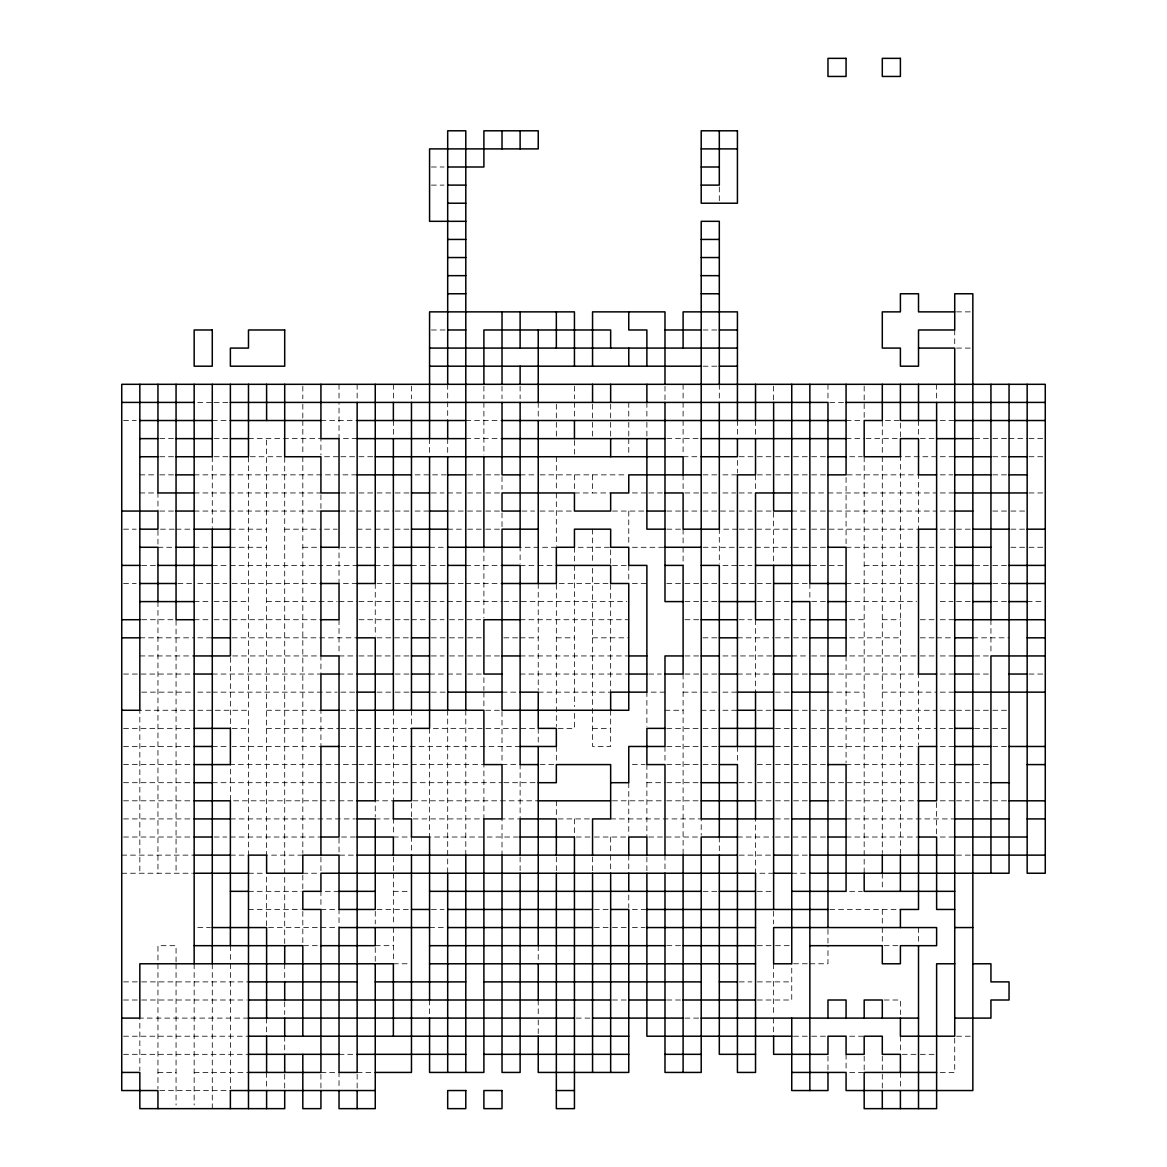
<?xml version="1.0" encoding="UTF-8"?>
<svg xmlns="http://www.w3.org/2000/svg" width="1167" height="1167" viewBox="0 0 1167 1167"><rect width="100%" height="100%" fill="white"/><g stroke="black" fill="none" stroke-linecap="round" stroke-linejoin="round"><path stroke-width="0.75" stroke-dasharray="5 3.75" d="M431.382 166.998L444.058 166.998M431.382 185.115L444.058 185.115M956.532 311.866L972.84 311.866M431.382 329.984L447.69 329.984M703.015 329.984L719.31 329.984M956.532 348.087L972.84 348.087M703.015 366.19L717.501 366.19M197.792 402.411L212.277 402.411M214.086 402.411L230.38 402.411M829.781 402.411L846.075 402.411M123.542 420.528L136.218 420.528M212.277 420.528L230.38 420.528M320.925 420.528L357.146 420.528M465.793 420.528L502.014 420.528M846.075 420.528L862.369 420.528M940.237 420.528L954.723 420.528M159.762 438.632L176.057 438.632M214.086 438.632L230.38 438.632M248.483 438.632L320.925 438.632L320.925 454.926M357.146 438.632L339.028 438.632L339.028 402.411M465.793 438.632L502.014 438.632M666.795 438.632L701.207 438.632M846.075 438.632L864.178 438.632M866.002 438.632L900.399 438.632M920.325 438.632L936.62 438.632M974.649 438.632L990.943 438.632M992.752 438.632L1007.238 438.632M1009.047 438.632L1027.164 438.632M1028.973 438.632L1045.267 438.632M159.762 456.735L176.057 456.735M214.086 456.735L230.38 456.735M250.307 456.735L284.704 456.735L284.704 943.855M324.543 456.735L339.028 456.735M340.852 456.735L357.146 456.735M358.955 456.735L373.44 456.735M683.103 456.735L701.207 456.735M739.236 456.735L755.53 456.735M757.339 456.735L773.633 456.735M775.457 456.735L791.751 456.735M793.56 456.735L808.045 456.735M811.663 456.735L827.972 456.735M849.693 456.735L862.369 456.735M936.62 456.735L900.399 456.735L900.399 853.325M940.237 456.735L954.723 456.735M992.752 456.735L1009.047 456.735M1028.973 456.735L1043.458 456.735M139.836 474.852L156.13 474.852M159.762 474.852L176.057 474.852M194.16 474.852L357.146 474.852M415.087 474.852L447.69 474.852M467.602 474.852L482.088 474.852M485.72 474.852L500.205 474.852M520.117 474.852L534.603 474.852M540.044 474.852L626.956 474.852M703.015 474.852L719.31 474.852M722.942 474.852L737.427 474.852M757.339 474.852L773.633 474.852M775.457 474.852L791.751 474.852M793.56 474.852L808.045 474.852M811.663 474.852L827.972 474.852M940.237 474.852L952.914 474.852M992.752 474.852L1007.238 474.852M139.836 492.955L157.953 492.955L157.953 511.058M194.16 492.955L320.925 492.955M340.852 492.955L355.337 492.955M358.955 492.955L373.44 492.955M377.058 492.955L391.543 492.955M395.175 492.955L411.47 492.955M431.382 492.955L444.058 492.955M447.69 492.955L465.793 492.955M467.602 492.955L482.088 492.955M485.72 492.955L502.014 492.955M574.441 492.955L610.662 492.955M632.397 492.955L646.883 492.955M648.692 492.955L664.986 492.955M684.912 492.955L701.207 492.955M703.015 492.955L719.31 492.955M722.942 492.955L735.618 492.955M739.236 492.955L751.913 492.955M793.56 492.955L808.045 492.955M809.854 492.955L826.148 492.955M827.972 492.955L936.62 492.955M940.237 492.955L954.723 492.955M1028.973 492.955L1043.458 492.955M159.762 511.058L176.057 511.058M194.16 511.058L320.925 511.058M340.852 511.058L355.337 511.058M357.146 511.058L373.44 511.058M375.249 511.058L393.367 511.058M395.175 511.058L409.661 511.058M415.087 511.058L429.573 511.058M449.499 511.058L463.985 511.058M467.602 511.058L483.897 511.058M485.72 511.058L500.205 511.058M521.926 511.058L534.603 511.058M540.044 511.058L574.441 511.058M612.471 511.058L646.883 511.058M666.795 511.058L681.28 511.058M683.103 511.058L701.207 511.058M703.015 511.058L735.618 511.058M739.236 511.058L751.913 511.058M757.339 511.058L773.633 511.058L773.633 565.397M791.751 511.058L808.045 511.058M811.663 511.058L826.148 511.058M827.972 511.058L936.62 511.058M940.237 511.058L954.723 511.058M992.752 511.058L1007.238 511.058M1010.87 511.058L1027.164 511.058M123.542 529.176L136.218 529.176M174.248 529.176L157.953 529.176L157.953 545.47M176.057 529.176L192.351 529.176M230.38 529.176L266.601 529.176M284.704 529.176L320.925 529.176M324.543 529.176L337.219 529.176M357.146 529.176L373.44 529.176M375.249 529.176L391.543 529.176M395.175 529.176L411.47 529.176M447.69 529.176L465.793 529.176M467.602 529.176L482.088 529.176M485.72 529.176L502.014 529.176M666.795 529.176L681.28 529.176M737.427 529.176L719.31 529.176L719.31 563.573M739.236 529.176L808.045 529.176M811.663 529.176L918.517 529.176L918.517 474.852L846.075 474.852L846.075 545.47M940.237 529.176L954.723 529.176M956.532 529.176L972.84 529.176M1010.87 529.176L1027.164 529.176M157.953 547.279L176.057 547.279M194.16 547.279L210.468 547.279M230.38 547.279L266.601 547.279M302.822 547.279L320.925 547.279M340.852 547.279L355.337 547.279M357.146 547.279L391.543 547.279M429.573 547.279L447.69 547.279M556.338 547.279L520.117 547.279L520.117 563.573M632.397 547.279L664.986 547.279M703.015 547.279L737.427 547.279M739.236 547.279L751.913 547.279M755.53 547.279L791.751 547.279M793.56 547.279L809.854 547.279M811.663 547.279L827.972 547.279M846.075 547.279L918.517 547.279M920.325 547.279L936.62 547.279M940.237 547.279L952.914 547.279M1010.87 547.279L1025.355 547.279M1028.973 547.279L1043.458 547.279M141.645 565.397L157.953 565.397M212.277 565.397L226.763 565.397M230.38 565.397L357.146 565.397M375.249 565.397L391.543 565.397M411.47 565.397L427.764 565.397M431.382 565.397L447.69 565.397M465.793 565.397L502.014 565.397M520.117 565.397L534.603 565.397M538.235 565.397L554.529 565.397M612.471 565.397L626.956 565.397M722.942 565.397L737.427 565.397M739.236 565.397L751.913 565.397M811.663 565.397L844.266 565.397M864.178 565.397L918.517 565.397M920.325 565.397L936.62 565.397M940.237 565.397L952.914 565.397M974.649 565.397L990.943 565.397M992.752 565.397L1009.047 565.397M123.542 583.5L136.218 583.5M177.865 583.5L192.351 583.5M197.792 583.5L210.468 583.5M214.086 583.5L226.763 583.5M232.189 583.5L320.925 583.5M357.146 583.5L339.028 583.5L339.028 547.279M377.058 583.5L391.543 583.5M395.175 583.5L409.661 583.5M449.499 583.5L463.985 583.5M465.793 583.5L502.014 583.5M632.397 583.5L646.883 583.5M666.795 583.5L681.28 583.5M684.912 583.5L701.207 583.5M703.015 583.5L717.501 583.5M722.942 583.5L755.53 583.5M757.339 583.5L771.825 583.5M793.56 583.5L808.045 583.5M846.075 583.5L918.517 583.5M920.325 583.5L934.811 583.5M940.237 583.5L954.723 583.5M992.752 583.5L1007.238 583.5M194.16 601.603L210.468 601.603M214.086 601.603L230.38 601.603M232.189 601.603L248.483 601.603M266.601 601.603L337.219 601.603M339.028 601.603L357.146 601.603M358.955 601.603L393.367 601.603M395.175 601.603L411.47 601.603M415.087 601.603L427.764 601.603M431.382 601.603L444.058 601.603M447.69 601.603L463.985 601.603M465.793 601.603L502.014 601.603M503.823 601.603L626.956 601.603M684.912 601.603L699.398 601.603M703.015 601.603L717.501 601.603M757.339 601.603L771.825 601.603M775.457 601.603L789.942 601.603M811.663 601.603L827.972 601.603M846.075 601.603L916.693 601.603M940.237 601.603L952.914 601.603M956.532 601.603L972.84 601.603M992.752 601.603L1007.238 601.603M1027.164 601.603L1043.458 601.603M141.645 619.721L176.057 619.721L176.057 873.237M194.16 619.721L210.468 619.721M214.086 619.721L230.38 619.721M232.189 619.721L320.925 619.721M358.955 619.721L393.367 619.721M395.175 619.721L409.661 619.721M411.47 619.721L427.764 619.721M431.382 619.721L444.058 619.721M449.499 619.721L482.088 619.721M520.117 619.721L628.765 619.721M684.912 619.721L701.207 619.721M739.236 619.721L751.913 619.721M775.457 619.721L789.942 619.721M791.751 619.721L808.045 619.721M849.693 619.721L864.178 619.721M882.296 619.721L900.399 619.721M920.325 619.721L934.811 619.721M940.237 619.721L954.723 619.721M139.836 637.824L194.16 637.824M197.792 637.824L212.277 637.824M232.189 637.824L357.146 637.824M377.058 637.824L409.661 637.824M431.382 637.824L447.69 637.824M449.499 637.824L465.793 637.824M467.602 637.824L483.897 637.824M503.823 637.824L518.308 637.824M520.117 637.824L538.235 637.824M556.338 637.824L574.441 637.824M592.559 637.824L628.765 637.824M703.015 637.824L717.501 637.824M737.427 637.824L773.633 637.824M775.457 637.824L791.751 637.824M793.56 637.824L808.045 637.824M849.693 637.824L900.399 637.824M920.325 637.824L934.811 637.824M936.62 637.824L952.914 637.824M972.84 637.824L1009.047 637.824M139.836 655.942L194.16 655.942M339.028 655.942L357.146 655.942M358.955 655.942L393.367 655.942M395.175 655.942L411.47 655.942M431.382 655.942L444.058 655.942M449.499 655.942L463.985 655.942M467.602 655.942L482.088 655.942M485.72 655.942L502.014 655.942M520.117 655.942L628.765 655.942M684.912 655.942L699.398 655.942M722.942 655.942L773.633 655.942M791.751 655.942L808.045 655.942M811.663 655.942L826.148 655.942M849.693 655.942L918.517 655.942M920.325 655.942L934.811 655.942M940.237 655.942L954.723 655.942M974.649 655.942L989.135 655.942M123.542 674.045L194.16 674.045M212.277 674.045L320.925 674.045L320.925 655.942L230.38 655.942L230.38 728.368M339.028 674.045L357.146 674.045M395.175 674.045L409.661 674.045M429.573 674.045L444.058 674.045M447.69 674.045L463.985 674.045M467.602 674.045L483.897 674.045M520.117 674.045L628.765 674.045M648.692 674.045L661.368 674.045M684.912 674.045L699.398 674.045M703.015 674.045L717.501 674.045M737.427 674.045L773.633 674.045M793.56 674.045L809.854 674.045M829.781 674.045L918.517 674.045L918.517 744.663M940.237 674.045L954.723 674.045M974.649 674.045L990.943 674.045M1028.973 674.045L1043.458 674.045M141.645 692.148L194.16 692.148M197.792 692.148L210.468 692.148M212.277 692.148L337.219 692.148M340.852 692.148L355.337 692.148M377.058 692.148L391.543 692.148M395.175 692.148L409.661 692.148M431.382 692.148L447.69 692.148M502.014 692.148L518.308 692.148M538.235 692.148L610.662 692.148L610.662 583.5L556.338 583.5L556.338 726.56M664.986 692.148L646.883 692.148L646.883 726.56M683.103 692.148L701.207 692.148M703.015 692.148L719.31 692.148M722.942 692.148L737.427 692.148M775.457 692.148L789.942 692.148M827.972 692.148L864.178 692.148M882.296 692.148L936.62 692.148M940.237 692.148L954.723 692.148M194.16 710.265L139.836 710.265L139.836 873.237M197.792 710.265L248.483 710.265M266.601 710.265L320.925 710.265L320.925 746.472L232.189 746.472M340.852 710.265L355.337 710.265M485.72 710.265L502.014 710.265L502.014 762.78M664.986 710.265L683.103 710.265M701.207 710.265L719.31 710.265M722.942 710.265L737.427 710.265M757.339 710.265L773.633 710.265M793.56 710.265L808.045 710.265M811.663 710.265L826.148 710.265M827.972 710.265L936.62 710.265M940.237 710.265L954.723 710.265M956.532 710.265L972.84 710.265M974.649 710.265L989.135 710.265M992.752 710.265L1009.047 710.265M123.542 728.368L194.16 728.368M232.189 728.368L248.483 728.368M266.601 728.368L339.028 728.368M340.852 728.368L355.337 728.368M357.146 728.368L373.44 728.368M375.249 728.368L411.47 728.368M534.603 728.368L429.573 728.368L429.573 837.016L520.117 837.016M558.147 728.368L574.441 728.368L574.441 710.265M592.559 728.368L610.662 728.368M666.795 728.368L701.207 728.368M703.015 728.368L719.31 728.368M775.457 728.368L789.942 728.368M791.751 728.368L808.045 728.368M811.663 728.368L936.62 728.368M940.237 728.368L952.914 728.368M974.649 728.368L989.135 728.368M992.752 728.368L1009.047 728.368M123.542 746.472L194.16 746.472M212.277 746.472L226.763 746.472M340.852 746.472L355.337 746.472M357.146 746.472L373.44 746.472M375.249 746.472L520.117 746.472M666.795 746.472L701.207 746.472M703.015 746.472L719.31 746.472M775.457 746.472L789.942 746.472M793.56 746.472L809.854 746.472M811.663 746.472L916.693 746.472M940.237 746.472L954.723 746.472M992.752 746.472L1009.047 746.472M123.542 764.589L194.16 764.589M357.146 764.589L230.38 764.589L230.38 800.81L337.219 800.81M358.955 764.589L483.897 764.589L483.897 818.913L411.47 818.913L411.47 800.81L538.235 800.81M502.014 764.589L520.117 764.589L520.117 818.913L502.014 818.913L502.014 855.134M540.044 764.589L556.338 764.589M632.397 764.589L645.074 764.589M666.795 764.589L701.207 764.589M703.015 764.589L719.31 764.589M757.339 764.589L773.633 764.589M775.457 764.589L789.942 764.589M793.56 764.589L809.854 764.589M811.663 764.589L827.972 764.589M846.075 764.589L918.517 764.589M920.325 764.589L934.811 764.589M940.237 764.589L954.723 764.589M974.649 764.589L989.135 764.589M123.542 782.692L194.16 782.692M212.277 782.692L337.219 782.692M340.852 782.692L357.146 782.692M358.955 782.692L502.014 782.692M503.823 782.692L538.235 782.692M646.883 782.692L664.986 782.692M666.795 782.692L701.207 782.692M739.236 782.692L751.913 782.692M757.339 782.692L773.633 782.692M775.457 782.692L789.942 782.692M793.56 782.692L809.854 782.692M811.663 782.692L826.148 782.692M829.781 782.692L918.517 782.692M920.325 782.692L936.62 782.692M940.237 782.692L954.723 782.692M956.532 782.692L969.208 782.692M974.649 782.692L989.135 782.692M123.542 800.81L194.16 800.81M339.028 800.81L357.146 800.81M612.471 800.81L664.986 800.81M666.795 800.81L701.207 800.81M757.339 800.81L773.633 800.81M775.457 800.81L791.751 800.81M793.56 800.81L808.045 800.81M829.781 800.81L918.517 800.81M940.237 800.81L954.723 800.81M956.532 800.81L969.208 800.81M974.649 800.81L989.135 800.81M992.752 800.81L1009.047 800.81M123.542 818.913L194.16 818.913M230.38 818.913L355.337 818.913M375.249 818.913L393.367 818.913L393.367 835.207M558.147 818.913L592.559 818.913M610.662 818.913L701.207 818.913L701.207 835.207M775.457 818.913L791.751 818.913M846.075 818.913L954.723 818.913M123.542 837.016L194.16 837.016M214.086 837.016L226.763 837.016M230.38 837.016L320.925 837.016M355.337 837.016L339.028 837.016L339.028 855.134L357.146 855.134M393.367 837.016L411.47 837.016L411.47 853.325M576.25 837.016L592.559 837.016M594.368 837.016L628.765 837.016M648.692 837.016L701.207 837.016M737.427 837.016L773.633 837.016M775.457 837.016L808.045 837.016M811.663 837.016L827.972 837.016M846.075 837.016L918.517 837.016M940.237 837.016L954.723 837.016M121.733 855.134L194.16 855.134M230.38 855.134L248.483 855.134L248.483 456.735M302.822 855.134L266.601 855.134L266.601 438.632M739.236 855.134L773.633 855.134M793.56 855.134L809.854 855.134M956.532 855.134L972.84 855.134M121.733 873.237L192.351 873.237M248.483 873.237L264.792 873.237M302.822 873.237L317.307 873.237M773.633 873.237L755.53 873.237L755.53 818.913M791.751 873.237L808.045 873.237M248.483 891.34L300.998 891.34M339.028 891.34L320.925 891.34L320.925 907.649M393.367 891.34L409.661 891.34M703.015 891.34L719.31 891.34M757.339 891.34L771.825 891.34M849.693 891.34L862.369 891.34M248.483 909.458L300.998 909.458M320.925 909.458L339.028 909.458L339.028 927.561M377.058 909.458L409.661 909.458M431.382 909.458L444.058 909.458M594.368 909.458L610.662 909.458M632.397 909.458L646.883 909.458M829.781 909.458L900.399 909.458M197.792 927.561L210.468 927.561M317.307 927.561L266.601 927.561L266.601 875.046M320.925 927.561L337.219 927.561M429.573 927.561L444.058 927.561M594.368 927.561L608.853 927.561M612.471 927.561L626.956 927.561M632.397 927.561L645.074 927.561M317.307 945.678L302.822 945.678L302.822 909.458M375.249 945.678L393.367 945.678M666.795 945.678L683.103 945.678M757.339 945.678L771.825 945.678M775.457 945.678L791.751 945.678M884.105 945.678L900.399 945.678M393.367 963.782L409.661 963.782M793.56 963.782L808.045 963.782M809.854 963.782L827.972 963.782L827.972 945.678M123.542 981.885L139.836 981.885M141.645 981.885L248.483 981.885M739.236 981.885L751.913 981.885M757.339 981.885L791.751 981.885M123.542 1000.002L139.836 1000.002M141.645 1000.002L246.675 1000.002M612.471 1000.002L626.956 1000.002M666.795 1000.002L683.103 1000.002M757.339 1000.002L791.751 1000.002L791.751 963.782M884.105 1000.002L900.399 1000.002L900.399 1014.488M248.483 1018.105L139.836 1018.105L139.836 1070.62M576.25 1018.105L590.75 1018.105M684.912 1018.105L699.398 1018.105M123.542 1036.208L248.483 1036.208M793.56 1036.208L809.854 1036.208M811.663 1036.208L827.972 1036.208M849.693 1036.208L864.178 1036.208M956.532 1036.208L972.84 1036.208M123.542 1054.326L248.483 1054.326M339.028 1054.326L355.337 1054.326M902.208 1054.326L918.517 1054.326M920.325 1054.326L936.62 1054.326M157.953 1072.429L176.057 1072.429M194.16 1072.429L248.483 1072.429M320.925 1072.429L339.028 1072.429L339.028 1088.723M357.146 1072.429L375.249 1072.429M849.693 1072.429L864.178 1072.429M940.237 1072.429L954.723 1072.429L954.723 1036.208M159.762 1090.547L230.38 1090.547M990.943 619.721L990.943 654.118M954.723 329.984L954.723 346.278M936.62 384.308L936.62 398.793M936.62 802.619L936.62 835.207M918.517 420.528L918.517 436.823M918.517 927.561L918.517 943.855M900.399 436.823L900.399 420.528L882.296 420.528L882.296 454.926M900.399 1036.208L900.399 1052.517M900.399 1072.429L900.399 1088.723M882.296 456.735L882.296 853.325M882.296 873.237L882.296 889.531M882.296 909.458L882.296 923.943M882.296 927.561L882.296 943.855M882.296 1056.135L882.296 1070.62M882.296 1074.238L882.296 1088.723M864.178 386.117L864.178 420.528M864.178 456.735L864.178 873.237M864.178 1056.135L864.178 1070.62M846.075 655.942L846.075 762.78M846.075 1054.326L846.075 1070.62M827.972 384.308L827.972 398.793M827.972 929.37L827.972 943.855M827.972 1056.135L827.972 1070.62M809.854 583.5L809.854 599.794M773.633 386.117L773.633 402.411M773.633 911.267L773.633 923.943M773.633 963.782L773.633 1014.488M773.633 1018.105L773.633 1034.4M755.53 420.528L755.53 436.823M755.53 474.852L755.53 489.338M755.53 619.721L755.53 692.148M737.427 420.528L737.427 436.823M737.427 460.367L737.427 473.043M737.427 746.472L737.427 762.78M719.31 186.924L719.31 201.41M719.31 384.308L719.31 398.793M719.31 837.016L719.31 853.325M683.103 384.308L683.103 398.793M683.103 402.411L683.103 418.705M683.103 420.528L683.103 454.926M683.103 474.852L683.103 489.338M683.103 529.176L683.103 545.47M683.103 547.279L683.103 565.397M683.103 674.045L683.103 855.134M664.986 386.117L664.986 402.411M664.986 746.472L664.986 762.78M664.986 855.134L664.986 873.237M646.883 402.411L646.883 420.528M646.883 422.337L646.883 436.823M646.883 764.589L646.883 837.016M646.883 856.943L646.883 873.237M628.765 402.411L628.765 420.528M628.765 422.337L628.765 436.823M628.765 438.632L628.765 456.735M628.765 511.058L628.765 545.47M628.765 565.397L628.765 581.691M628.765 782.692L628.765 835.207M628.765 855.134L628.765 873.237M628.765 894.972L628.765 907.649M610.662 404.22L610.662 418.705M610.662 422.337L610.662 438.632M610.662 563.573L610.662 547.279L574.441 547.279L574.441 563.573M610.662 710.265L610.662 746.472L592.559 746.472L592.559 565.397M610.662 837.016L610.662 853.325M610.662 855.134L610.662 873.237M592.559 404.22L592.559 418.705M592.559 422.337L592.559 436.823M592.559 474.852L592.559 492.955M592.559 529.176L592.559 563.573M592.559 856.943L592.559 871.428M574.441 386.117L574.441 398.793M574.441 402.411L574.441 418.705M574.441 440.44L574.441 454.926M574.441 474.852L574.441 489.338M574.441 565.397L574.441 706.633M574.441 818.913L574.441 837.016M556.338 404.22L556.338 418.705M556.338 422.337L556.338 438.632M556.338 456.735L556.338 489.338M556.338 492.955L556.338 545.47M556.338 746.472L556.338 762.78M556.338 800.81L556.338 817.104M556.338 856.943L556.338 871.428M538.235 402.411L538.235 418.705M538.235 583.5L538.235 690.339M538.235 728.368L538.235 744.663M538.235 945.678L538.235 961.973M538.235 1000.002L538.235 1014.488M538.235 1019.914L538.235 1034.4M520.117 386.117L520.117 398.793M520.117 856.943L520.117 873.237M502.014 386.117L502.014 398.793M502.014 476.661L502.014 489.338M502.014 512.882L502.014 527.367M483.897 386.117L483.897 398.793M483.897 402.411L483.897 454.926M483.897 547.279L483.897 617.912M483.897 677.662L483.897 690.339M483.897 692.148L483.897 706.633M465.793 710.265L465.793 855.134M447.69 384.308L447.69 420.528M447.69 438.632L447.69 454.926M447.69 710.265L447.69 873.237M429.573 438.632L429.573 454.926M429.573 1000.002L429.573 1014.488M411.47 386.117L411.47 398.793M411.47 710.265L411.47 726.56M393.367 384.308L393.367 398.793M393.367 420.528L393.367 436.823M393.367 710.265L393.367 800.81L375.249 800.81L375.249 817.104M393.367 856.943L393.367 871.428M393.367 873.237L393.367 923.943M393.367 927.561L393.367 961.973M375.249 583.5L375.249 636.015M375.249 911.267L375.249 923.943M375.249 947.487L375.249 961.973M357.146 384.308L357.146 398.793M357.146 1074.238L357.146 1088.723M339.028 384.308L339.028 398.793M339.028 619.721L339.028 654.118M320.925 494.764L320.925 509.25M320.925 856.943L320.925 871.428M320.925 1074.238L320.925 1090.547M302.822 386.117L302.822 398.793M302.822 404.22L302.822 418.705M302.822 420.528L302.822 454.926M302.822 456.735L302.822 853.325M302.822 875.046L302.822 891.34M284.704 963.782L284.704 981.885M284.704 1001.811L284.704 1014.488M284.704 1036.208L284.704 1052.517M284.704 1074.238L284.704 1090.547M266.601 1018.105L266.601 1034.4M266.601 1072.429L266.601 1088.723M230.38 945.678L230.38 961.973M230.38 963.782L230.38 1088.723M212.277 456.735L212.277 527.367M212.277 963.782L212.277 1108.65M194.16 963.782L194.16 1105.032M176.057 961.973L176.057 945.678L157.953 945.678L157.953 961.973M176.057 963.782L176.057 1105.032M157.953 601.603L157.953 873.237M157.953 963.782L157.953 1088.723"/><path stroke-width="1.5" d="M701.207 148.895L737.427 148.895M447.69 166.998L483.897 166.998L483.897 130.792L538.235 130.792L538.235 148.895L429.573 148.895L429.573 221.322L465.793 221.322M701.207 166.998L719.31 166.998M447.69 185.115L465.793 185.115M701.207 185.115L719.31 185.115L719.31 130.792M447.69 203.218L465.793 203.218M447.69 239.439L465.793 239.439M701.207 239.439L719.31 239.439M447.69 257.542L465.793 257.542M701.207 257.542L719.31 257.542M447.69 275.66L465.793 275.66M701.207 275.66L719.31 275.66M447.69 293.763L465.793 293.763M701.207 293.763L719.31 293.763M954.723 311.866L918.517 311.866L918.517 293.763L900.399 293.763L900.399 311.866L882.296 311.866L882.296 348.087L900.399 348.087L900.399 366.19L918.517 366.19L918.517 329.984L954.723 329.984L954.723 293.763L972.84 293.763L972.84 1090.547L846.075 1090.547L846.075 1072.429L791.751 1072.429M447.69 329.984L465.793 329.984M664.986 329.984L701.207 329.984M719.31 329.984L737.427 329.984M429.573 348.087L737.427 348.087M918.517 348.087L954.723 348.087L954.723 1036.208L900.399 1036.208L900.399 1018.105M429.573 366.19L701.207 366.19M719.31 366.19L737.427 366.19M121.733 402.411L194.16 402.411M230.38 402.411L827.972 402.411L827.972 927.561M846.075 402.411L1045.267 402.411M139.836 420.528L212.277 420.528M230.38 420.528L320.925 420.528M357.146 420.528L465.793 420.528M502.014 420.528L846.075 420.528M936.62 420.528L900.399 420.528L900.399 384.308M954.723 420.528L1045.267 420.528M139.836 438.632L157.953 438.632M176.057 438.632L212.277 438.632M230.38 438.632L248.483 438.632M357.146 438.632L465.793 438.632M502.014 438.632L664.986 438.632M701.207 438.632L846.075 438.632M936.62 438.632L972.84 438.632M139.836 456.735L157.953 456.735M176.057 456.735L212.277 456.735L212.277 384.308M230.38 456.735L248.483 456.735L248.483 384.308M375.249 456.735L683.103 456.735L683.103 474.852M701.207 456.735L737.427 456.735L737.427 438.632M827.972 456.735L846.075 456.735M954.723 456.735L990.943 456.735M1009.047 456.735L1027.164 456.735M176.057 474.852L194.16 474.852M357.146 474.852L411.47 474.852M447.69 474.852L465.793 474.852M520.117 474.852L502.014 474.852L502.014 402.411M701.207 474.852L628.765 474.852L628.765 492.955L610.662 492.955L610.662 511.058L574.441 511.058L574.441 492.955L502.014 492.955L502.014 511.058L520.117 511.058M827.972 474.852L846.075 474.852L846.075 384.308M936.62 474.852L918.517 474.852L918.517 438.632L900.399 438.632L900.399 456.735L864.178 456.735L864.178 420.528L882.296 420.528L882.296 384.308M954.723 474.852L990.943 474.852M1009.047 474.852L1027.164 474.852M194.16 492.955L157.953 492.955L157.953 384.308M339.028 492.955L320.925 492.955L320.925 456.735L284.704 456.735L284.704 384.308M411.47 492.955L429.573 492.955M664.986 492.955L683.103 492.955L683.103 529.176L719.31 529.176L719.31 402.411M791.751 492.955L755.53 492.955L755.53 619.721L773.633 619.721M954.723 492.955L1027.164 492.955M121.733 511.058L157.953 511.058L157.953 529.176L139.836 529.176M176.057 511.058L194.16 511.058M339.028 511.058L320.925 511.058L320.925 655.942L339.028 655.942L339.028 837.016L320.925 837.016M429.573 511.058L447.69 511.058M646.883 511.058L664.986 511.058M791.751 511.058L773.633 511.058L773.633 402.411M954.723 511.058L972.84 511.058M194.16 529.176L230.38 529.176M411.47 529.176L447.69 529.176M538.235 529.176L502.014 529.176L502.014 710.265L628.765 710.265L628.765 583.5L610.662 583.5L610.662 565.397L556.338 565.397M664.986 529.176L646.883 529.176L646.883 438.632M936.62 529.176L918.517 529.176L918.517 674.045L936.62 674.045M972.84 529.176L1009.047 529.176M1027.164 529.176L1045.267 529.176M139.836 547.279L157.953 547.279L157.953 601.603M176.057 547.279L194.16 547.279M212.277 547.279L230.38 547.279M320.925 547.279L339.028 547.279L339.028 438.632L320.925 438.632L320.925 384.308M393.367 547.279L429.573 547.279M447.69 547.279L520.117 547.279L520.117 402.411M664.986 547.279L701.207 547.279M827.972 547.279L846.075 547.279L846.075 655.942L827.972 655.942M954.723 547.279L990.943 547.279M121.733 565.397L139.836 565.397M157.953 565.397L212.277 565.397M357.146 565.397L375.249 565.397M393.367 565.397L411.47 565.397M447.69 565.397L465.793 565.397M502.014 565.397L520.117 565.397L520.117 764.589L538.235 764.589M664.986 565.397L683.103 565.397L683.103 674.045L664.986 674.045M701.207 565.397L719.31 565.397L719.31 837.016M755.53 565.397L809.854 565.397M954.723 565.397L972.84 565.397M1009.047 565.397L1045.267 565.397M139.836 583.5L176.057 583.5M320.925 583.5L339.028 583.5L339.028 619.721L320.925 619.721M357.146 583.5L375.249 583.5L375.249 384.308M411.47 583.5L447.69 583.5M502.014 583.5L556.338 583.5L556.338 547.279L574.441 547.279L574.441 529.176L610.662 529.176L610.662 547.279L628.765 547.279L628.765 565.397L646.883 565.397L646.883 692.148L610.662 692.148L610.662 710.265M773.633 583.5L791.751 583.5M846.075 583.5L809.854 583.5L809.854 384.308M954.723 583.5L990.943 583.5M1009.047 583.5L1045.267 583.5M139.836 601.603L194.16 601.603M683.103 601.603L664.986 601.603L664.986 402.411M719.31 601.603L755.53 601.603M791.751 601.603L809.854 601.603L809.854 1090.547M827.972 601.603L846.075 601.603M972.84 601.603L990.943 601.603M1009.047 601.603L1027.164 601.603M121.733 619.721L139.836 619.721M194.16 619.721L176.057 619.721L176.057 384.308M520.117 619.721L483.897 619.721L483.897 674.045L502.014 674.045M701.207 619.721L737.427 619.721M809.854 619.721L846.075 619.721M954.723 619.721L1045.267 619.721M121.733 637.824L139.836 637.824M212.277 637.824L230.38 637.824M357.146 637.824L375.249 637.824L375.249 800.81L357.146 800.81M411.47 637.824L429.573 637.824M719.31 637.824L737.427 637.824M809.854 637.824L846.075 637.824M954.723 637.824L972.84 637.824M1027.164 637.824L1045.267 637.824M194.16 655.942L230.38 655.942L230.38 384.308M411.47 655.942L429.573 655.942M502.014 655.942L520.117 655.942M628.765 655.942L646.883 655.942M683.103 655.942L664.986 655.942L664.986 746.472L628.765 746.472L628.765 782.692L610.662 782.692M701.207 655.942L719.31 655.942M773.633 655.942L791.751 655.942M954.723 655.942L972.84 655.942M1045.267 655.942L990.943 655.942L990.943 873.237M194.16 674.045L212.277 674.045M339.028 674.045L320.925 674.045L320.925 710.265L339.028 710.265M357.146 674.045L393.367 674.045M411.47 674.045L429.573 674.045M628.765 674.045L646.883 674.045M719.31 674.045L737.427 674.045M773.633 674.045L791.751 674.045M809.854 674.045L827.972 674.045M954.723 674.045L972.84 674.045M1009.047 674.045L1027.164 674.045M357.146 692.148L375.249 692.148M411.47 692.148L429.573 692.148M447.69 692.148L502.014 692.148M520.117 692.148L538.235 692.148L538.235 728.368L556.338 728.368L556.338 746.472L520.117 746.472M737.427 692.148L773.633 692.148M791.751 692.148L827.972 692.148M954.723 692.148L1045.267 692.148M121.733 710.265L139.836 710.265L139.836 384.308M357.146 710.265L483.897 710.265L483.897 764.589L502.014 764.589L502.014 818.913L483.897 818.913L483.897 1072.429L429.573 1072.429L429.573 1018.105M737.427 710.265L755.53 710.265M773.633 710.265L791.751 710.265M194.16 728.368L230.38 728.368L230.38 764.589L194.16 764.589M664.986 728.368L646.883 728.368L646.883 764.589L664.986 764.589L664.986 855.134M719.31 728.368L773.633 728.368M954.723 728.368L972.84 728.368M194.16 746.472L212.277 746.472M339.028 746.472L320.925 746.472L320.925 855.134M719.31 746.472L773.633 746.472M936.62 746.472L918.517 746.472L918.517 909.458L900.399 909.458L900.399 927.561M954.723 746.472L990.943 746.472M1009.047 746.472L1045.267 746.472M719.31 764.589L737.427 764.589L737.427 1072.429L755.53 1072.429L755.53 873.237L320.925 873.237L320.925 891.34L302.822 891.34L302.822 909.458L320.925 909.458L320.925 1072.429L248.483 1072.429M827.972 764.589L846.075 764.589L846.075 891.34L791.751 891.34M954.723 764.589L972.84 764.589M1027.164 764.589L1045.267 764.589M194.16 782.692L212.277 782.692M538.235 782.692L556.338 782.692L556.338 764.589L610.662 764.589L610.662 818.913L592.559 818.913L592.559 855.134M701.207 782.692L737.427 782.692M990.943 782.692L1009.047 782.692M194.16 800.81L230.38 800.81L230.38 945.678M538.235 800.81L610.662 800.81M701.207 800.81L755.53 800.81M809.854 800.81L827.972 800.81M918.517 800.81L936.62 800.81L936.62 402.411M1009.047 800.81L1045.267 800.81M194.16 818.913L230.38 818.913M357.146 818.913L375.249 818.913L375.249 909.458L339.028 909.458L339.028 855.134L302.822 855.134L302.822 873.237L266.601 873.237L266.601 855.134L248.483 855.134L248.483 1108.65M773.633 818.913L701.207 818.913L701.207 221.322L719.31 221.322L719.31 384.308M791.751 818.913L846.075 818.913M954.723 818.913L1009.047 818.913M1027.164 818.913L1045.267 818.913M194.16 837.016L212.277 837.016M357.146 837.016L393.367 837.016L393.367 855.134M520.117 837.016L574.441 837.016L574.441 1108.65L556.338 1108.65L556.338 873.237M737.427 837.016L701.207 837.016L701.207 1072.429L664.986 1072.429L664.986 873.237M827.972 837.016L846.075 837.016M918.517 837.016L936.62 837.016L936.62 909.458L954.723 909.458M954.723 837.016L1027.164 837.016M194.16 855.134L230.38 855.134M357.146 855.134L737.427 855.134M773.633 855.134L791.751 855.134M809.854 855.134L954.723 855.134M972.84 855.134L1045.267 855.134M194.16 873.237L248.483 873.237M773.633 873.237L791.751 873.237M809.854 873.237L1009.047 873.237L1009.047 384.308M230.38 891.34L248.483 891.34M339.028 891.34L375.249 891.34M429.573 891.34L701.207 891.34M719.31 891.34L755.53 891.34M954.723 891.34L864.178 891.34L864.178 873.237M411.47 909.458L429.573 909.458M447.69 909.458L592.559 909.458M610.662 909.458L628.765 909.458L628.765 1072.429L538.235 1072.429L538.235 1036.208M646.883 909.458L827.972 909.458M212.277 927.561L266.601 927.561L266.601 1018.105M429.573 927.561L339.028 927.561L339.028 1072.429L357.146 1072.429L357.146 402.411M447.69 927.561L592.559 927.561M646.883 927.561L755.53 927.561M954.723 927.561L972.84 927.561M194.16 945.678L302.822 945.678L302.822 1036.208M320.925 945.678L375.249 945.678L375.249 927.561M429.573 945.678L664.986 945.678M683.103 945.678L755.53 945.678M809.854 945.678L882.296 945.678L882.296 963.782L900.399 963.782L900.399 945.678L936.62 945.678L936.62 927.561L773.633 927.561L773.633 963.782L791.751 963.782L791.751 384.308M429.573 963.782L755.53 963.782M954.723 963.782L936.62 963.782L936.62 1108.65L864.178 1108.65L864.178 1072.429L936.62 1072.429M972.84 963.782L990.943 963.782L990.943 981.885L1009.047 981.885L1009.047 1000.002L990.943 1000.002L990.943 1018.105L954.723 1018.105M248.483 981.885L357.146 981.885M375.249 981.885L465.793 981.885M483.897 981.885L701.207 981.885M719.31 981.885L737.427 981.885M248.483 1000.002L610.662 1000.002M628.765 1000.002L664.986 1000.002M683.103 1000.002L755.53 1000.002M121.733 1018.105L139.836 1018.105L139.836 963.782L393.367 963.782L393.367 1036.208M248.483 1018.105L574.441 1018.105M592.559 1018.105L683.103 1018.105M701.207 1018.105L918.517 1018.105M248.483 1036.208L628.765 1036.208M791.751 1036.208L646.883 1036.208L646.883 873.237M248.483 1054.326L339.028 1054.326M357.146 1054.326L465.793 1054.326M483.897 1054.326L628.765 1054.326M664.986 1054.326L701.207 1054.326M755.53 1054.326L719.31 1054.326L719.31 855.134M121.733 1072.429L139.836 1072.429L139.836 1108.65L284.704 1108.65L284.704 1090.547M375.249 1072.429L411.47 1072.429L411.47 855.134M375.249 1090.547L230.38 1090.547L230.38 1108.65M556.338 1090.547L574.441 1090.547M1027.164 384.308L1027.164 873.237L1045.267 873.237L1045.267 384.308L121.733 384.308L121.733 1090.547L157.953 1090.547L157.953 1108.65M990.943 384.308L990.943 619.721M918.517 384.308L918.517 420.528M918.517 945.678L918.517 1108.65M900.399 855.134L900.399 891.34M900.399 1072.429L900.399 1054.326L882.296 1054.326L882.296 1036.208L864.178 1036.208L864.178 1054.326L846.075 1054.326L846.075 1036.208L827.972 1036.208L827.972 1054.326L773.633 1054.326L773.633 1036.208M900.399 1090.547L900.399 1108.65M882.296 855.134L882.296 873.237M882.296 1018.105L882.296 1000.002L864.178 1000.002L864.178 1018.105M882.296 1090.547L882.296 1108.65M846.075 1018.105L846.075 1000.002L827.972 1000.002L827.972 1018.105M827.972 1072.429L827.972 1090.547L791.751 1090.547L791.751 1018.105M773.633 565.397L773.633 909.458M755.53 384.308L755.53 420.528M755.53 438.632L755.53 474.852L737.427 474.852L737.427 746.472M755.53 692.148L755.53 818.913M737.427 420.528L737.427 311.866L683.103 311.866L683.103 348.087M683.103 855.134L683.103 1072.429M664.986 384.308L664.986 311.866L592.559 311.866L592.559 366.19M646.883 366.19L646.883 329.984L628.765 329.984L628.765 311.866M646.883 384.308L646.883 402.411M646.883 855.134L646.883 837.016L628.765 837.016L628.765 855.134M628.765 348.087L628.765 366.19M628.765 873.237L628.765 891.34M610.662 348.087L610.662 329.984L483.897 329.984L483.897 384.308M610.662 384.308L610.662 402.411M610.662 438.632L610.662 456.735M610.662 873.237L610.662 1072.429M592.559 384.308L592.559 402.411M592.559 873.237L592.559 1072.429M574.441 366.19L574.441 311.866L429.573 311.866L429.573 438.632M574.441 420.528L574.441 438.632M556.338 311.866L556.338 348.087M556.338 855.134L556.338 818.913L520.117 818.913L520.117 855.134M538.235 329.984L538.235 402.411M538.235 420.528L538.235 583.5M538.235 746.472L538.235 945.678M538.235 963.782L538.235 1000.002M520.117 130.792L520.117 148.895M520.117 311.866L520.117 348.087M520.117 366.19L520.117 384.308M520.117 873.237L520.117 1072.429L502.014 1072.429L502.014 855.134M502.014 130.792L502.014 148.895M502.014 311.866L502.014 384.308M483.897 456.735L483.897 547.279M465.793 710.265L465.793 130.792L447.69 130.792L447.69 384.308M465.793 855.134L465.793 1072.429M447.69 420.528L447.69 438.632M447.69 456.735L447.69 710.265M447.69 873.237L447.69 1072.429M429.573 456.735L429.573 728.368L411.47 728.368L411.47 800.81L393.367 800.81L393.367 818.913L411.47 818.913L411.47 837.016L429.573 837.016L429.573 1000.002M411.47 402.411L411.47 710.265M393.367 402.411L393.367 420.528M393.367 438.632L393.367 710.265M375.249 963.782L375.249 1108.65L339.028 1108.65L339.028 1090.547M357.146 1090.547L357.146 1108.65M320.925 1090.547L320.925 1108.65L302.822 1108.65L302.822 1054.326M284.704 945.678L284.704 963.782M284.704 981.885L284.704 1000.002M284.704 1018.105L284.704 1036.208M284.704 1054.326L284.704 1072.429M266.601 384.308L266.601 420.528M266.601 1036.208L266.601 1072.429M266.601 1090.547L266.601 1108.65M212.277 529.176L212.277 963.782M194.16 384.308L194.16 963.782M846.075 58.35L827.972 58.35L827.972 76.453L846.075 76.453L846.075 58.35M900.399 58.35L882.296 58.35L882.296 76.453L900.399 76.453L900.399 58.35M737.427 130.792L701.207 130.792L701.207 203.218L737.427 203.218L737.427 130.792M212.277 329.984L194.16 329.984L194.16 366.19L212.277 366.19L212.277 329.984M284.704 329.984L248.483 329.984L248.483 348.087L230.38 348.087L230.38 366.19L284.704 366.19L284.704 329.984M465.793 1090.547L447.69 1090.547L447.69 1108.65L465.793 1108.65L465.793 1090.547M502.014 1090.547L483.897 1090.547L483.897 1108.65L502.014 1108.65L502.014 1090.547"/></g></svg>
